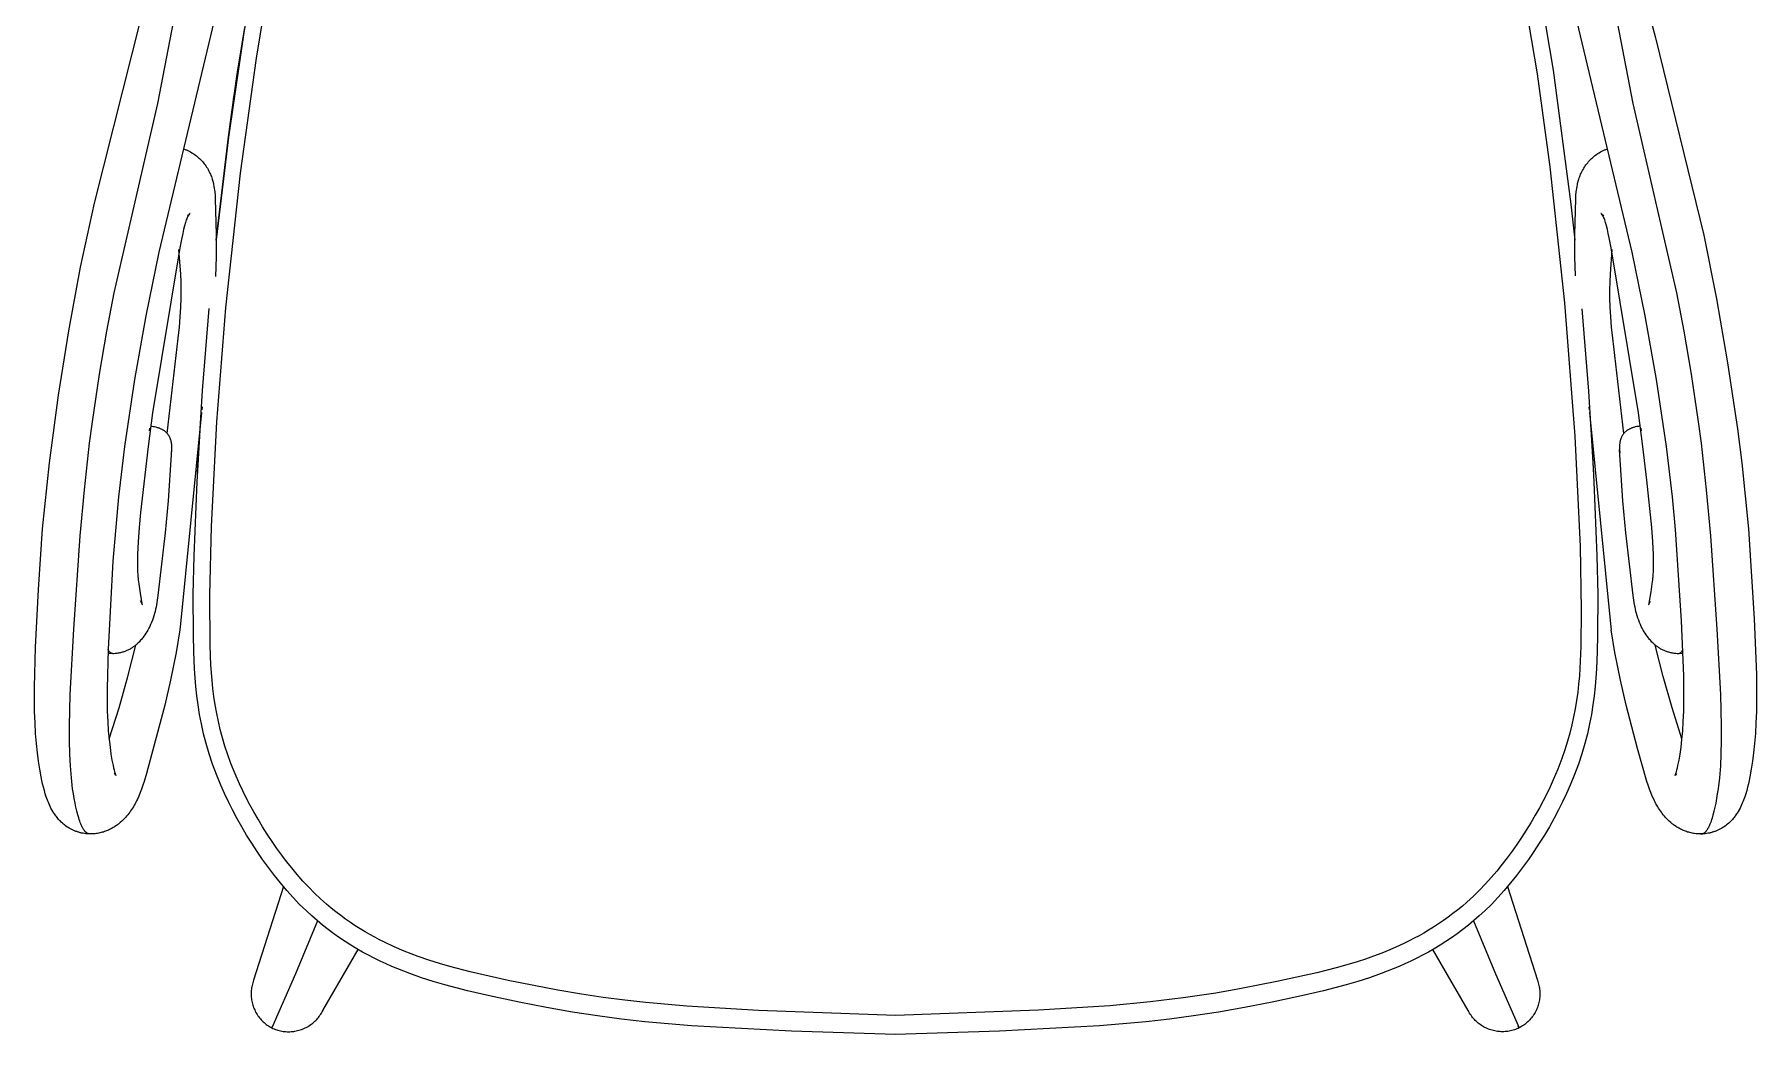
# Model space of a CAD drawing. Header units: millimetres. Extents: x 1933 to 24107, y 1228 to 18074.
# Drawn here: x 20120 to 20641, y 11723 to 12026 of the extents above; entities that cross this region are included whole.
import ezdxf

# ---------------------------------------------------------------- set-up
doc = ezdxf.new("R2010")
doc.units = ezdxf.units.MM
doc.layers.add('1', color=7, linetype='Continuous')

# ---------------------------------------------------------------- blocks, each defined once
blk = doc.blocks.new('Armchair 04_topt_dwgmodels.com')
at = {"color": 0}
for points in [[(-219.91, 315.65), (-238.71, 236.5), (-242.7, 217.21), (-246.11, 197.92), (-249.13, 177.64), (-250.94, 162.36), (-252.63, 142.86), (-254.13, 116.23), (-254.43, 104.34), (-254.42, 100.75), (-254.36, 97.4), (-254.23, 94.3), (-254.04, 91.48), (-253.81, 88.9), (-253.53, 86.55), (-253.24, 84.44), (-252.93, 82.57), (-252.61, 80.96), (-252.45, 80.26), (-252.3, 79.63), (-252.15, 79.08), (-252.01, 78.62), (-251.89, 78.27), (-251.84, 78.14), (-251.8, 78.04), (-251.78, 77.97), (-251.77, 77.95), (-252.22, 78.67)], [(220.67, 78.59), (220.67, 78.58), (220.28, 77.95), (220.29, 77.97), (220.32, 78.04), (220.36, 78.14), (220.4, 78.27), (220.52, 78.62), (220.66, 79.08), (220.81, 79.63), (220.96, 80.26), (221.12, 80.96), (221.44, 82.57), (221.75, 84.44), (222.05, 86.55), (222.32, 88.9), (222.56, 91.48), (222.74, 94.3), (222.87, 97.4), (222.94, 100.75), (222.89, 108.14), (222.24, 124.83), (220.39, 152.44), (219.45, 162.36), (217.65, 177.64), (214.62, 197.92), (211.22, 217.21), (207.22, 236.5), (188.42, 315.65)], [(-259.61, 60.26), (-260.02, 60.27), (-260.43, 60.29), (-260.63, 60.31), (-260.84, 60.33), (-261.27, 60.38), (-261.7, 60.45), (-261.91, 60.49), (-262.12, 60.54), (-262.34, 60.58), (-262.55, 60.63), (-262.98, 60.75), (-263.2, 60.82), (-263.41, 60.88), (-263.62, 60.96), (-263.84, 61.03), (-264.05, 61.11), (-264.25, 61.19), (-264.46, 61.28), (-264.66, 61.37), (-264.87, 61.47), (-265.07, 61.56), (-265.27, 61.66), (-265.47, 61.77), (-265.66, 61.88), (-265.86, 61.99), (-266.24, 62.22), (-266.42, 62.34), (-266.61, 62.46), (-266.97, 62.72), (-267.32, 62.99), (-267.65, 63.26), (-267.96, 63.53), (-268.27, 63.82), (-268.57, 64.11), (-268.84, 64.38), (-269.08, 64.65), (-269.33, 64.94), (-269.57, 65.23), (-269.78, 65.5), (-269.98, 65.76), (-270.18, 66.04), (-270.37, 66.32), (-270.54, 66.57), (-270.69, 66.83), (-270.85, 67.09), (-271.15, 67.6), (-271.41, 68.1), (-271.66, 68.6), (-271.88, 69.08), (-272.09, 69.56), (-272.28, 70.02), (-272.47, 70.52), (-272.82, 71.48), (-273.13, 72.44), (-273.41, 73.42), (-273.68, 74.42), (-273.93, 75.44), (-274.16, 76.49), (-274.39, 77.57), (-274.8, 79.84), (-275.17, 82.26), (-275.5, 84.85), (-275.8, 87.65), (-276.04, 90.68), (-276.23, 93.9), (-276.35, 97.3), (-276.41, 104.67), (-276.11, 116.81), (-275.23, 134.28), (-273.92, 152.66), (-271.9, 172.69), (-269.16, 193.13), (-266.04, 212.66), (-262.47, 231.94), (-258.25, 251.33), (-238.26, 330.67)], [(198.82, 359.86), (214.29, 301.41), (228.96, 241.61), (232.84, 222.3), (236.15, 202.99), (239.11, 182.97), (240.41, 172.69), (242.43, 152.66), (244.24, 125.45), (244.87, 108.59), (244.92, 100.91), (244.86, 97.3), (244.74, 93.9), (244.56, 90.68), (244.31, 87.65), (244.01, 84.85), (243.68, 82.26), (243.31, 79.84), (242.9, 77.57), (242.68, 76.49), (242.44, 75.44), (242.19, 74.42), (241.93, 73.42), (241.64, 72.44), (241.33, 71.48), (240.99, 70.52), (240.79, 70.02), (240.61, 69.56), (240.39, 69.08), (240.17, 68.6), (239.93, 68.1), (239.66, 67.6), (239.37, 67.09), (239.21, 66.83), (239.05, 66.57), (238.88, 66.32), (238.69, 66.04), (238.49, 65.76), (238.3, 65.5), (238.09, 65.23), (237.85, 64.94), (237.6, 64.65), (237.35, 64.38), (237.08, 64.11), (236.79, 63.82), (236.48, 63.53), (236.17, 63.26), (235.83, 62.99), (235.48, 62.72), (235.12, 62.46), (234.94, 62.34), (234.75, 62.22), (234.37, 61.99), (234.18, 61.88), (233.98, 61.77), (233.78, 61.66), (233.58, 61.56), (233.38, 61.47), (233.18, 61.37), (232.97, 61.28), (232.77, 61.19), (232.56, 61.11), (232.35, 61.03), (232.14, 60.96), (231.92, 60.88), (231.71, 60.82), (231.49, 60.75), (231.06, 60.63), (230.85, 60.58), (230.64, 60.54), (230.43, 60.49), (230.21, 60.45), (229.78, 60.38), (229.35, 60.33), (229.14, 60.31), (228.94, 60.29), (228.54, 60.27), (228.12, 60.26)], [(-259.45, 60.26), (-259.5, 60.26), (-259.54, 60.26), (-259.59, 60.26), (-259.63, 60.26), (-259.68, 60.26), (-259.72, 60.26), (-259.76, 60.27), (-259.81, 60.27), (-259.85, 60.28), (-259.9, 60.28), (-259.94, 60.29), (-259.99, 60.3), (-260.03, 60.31), (-260.08, 60.33), (-260.12, 60.34), (-260.17, 60.36), (-260.21, 60.37), (-260.25, 60.39), (-260.29, 60.4), (-260.33, 60.42), (-260.37, 60.44), (-260.41, 60.46), (-260.45, 60.48), (-260.49, 60.51), (-260.53, 60.53), (-260.57, 60.56), (-260.61, 60.59), (-260.65, 60.61), (-260.69, 60.65), (-260.73, 60.68), (-260.77, 60.71), (-260.81, 60.74), (-260.85, 60.78), (-260.89, 60.82), (-260.93, 60.86), (-260.97, 60.9), (-261.01, 60.94), (-261.05, 60.99), (-261.13, 61.08), (-261.21, 61.18), (-261.29, 61.28), (-261.37, 61.39), (-261.45, 61.51), (-261.53, 61.63), (-261.61, 61.76), (-261.69, 61.89), (-261.77, 62.03), (-261.85, 62.18), (-261.93, 62.33), (-262.09, 62.66), (-262.25, 63), (-262.4, 63.37), (-262.56, 63.77), (-262.71, 64.18), (-262.86, 64.62), (-263.01, 65.09), (-263.31, 66.08), (-263.59, 67.17), (-263.87, 68.35), (-264.13, 69.61), (-264.38, 70.97), (-264.62, 72.41), (-264.84, 73.94), (-265.23, 77.27), (-265.54, 80.92), (-265.73, 84.41), (-265.83, 88.61), (-265.82, 93.05), (-265.56, 102.49), (-264.45, 122.26), (-262.52, 150.59), (-261.29, 164.49), (-259.71, 178.66), (-258.87, 185.09), (-256.72, 199.56), (-254.49, 212.58), (-252.28, 224.14), (-239.01, 281.54), (-228.49, 336.62)], [(-15.74, 5.31), (-57.18, 6.75), (-78.88, 8.08), (-91.35, 9.2), (-97.68, 9.91), (-104.26, 10.77), (-110.82, 11.76), (-117.95, 12.96), (-133.05, 15.92), (-144.53, 18.52), (-150.63, 20.11), (-153.8, 21.04), (-157.03, 22.06), (-160.22, 23.16), (-162.37, 23.96), (-164.5, 24.8), (-167.49, 26.08), (-170.45, 27.46), (-171.93, 28.21), (-173.4, 28.98), (-174.86, 29.78), (-176.3, 30.61), (-177.82, 31.52), (-179.31, 32.46), (-180.78, 33.44), (-182.23, 34.45), (-183.7, 35.52), (-185.15, 36.63), (-186.57, 37.77), (-187.97, 38.95), (-189.81, 40.6), (-191.61, 42.31), (-193.39, 44.12), (-195.12, 45.99), (-196.85, 47.95), (-198.52, 49.95), (-200.06, 51.9), (-201.56, 53.87), (-203.03, 55.9), (-204.45, 57.95), (-205.93, 60.18), (-207.35, 62.44), (-208.72, 64.69), (-210.03, 66.98), (-211.19, 69.09), (-212.3, 71.23), (-213.34, 73.31), (-214.33, 75.42), (-215.69, 78.5), (-216.93, 81.63), (-217.88, 84.23), (-218.74, 86.86), (-219.49, 89.37), (-220.16, 91.9), (-220.73, 94.34), (-221.24, 96.79), (-221.69, 99.32), (-222.08, 101.87), (-222.39, 104.34), (-222.65, 106.82), (-222.98, 111.34), (-223.21, 117.29), (-223.31, 132.61), (-222.84, 153.37), (-221.16, 185.13), (-218.45, 219.56), (-214.02, 260.39), (-209.21, 295.28), (-206.92, 308.74)], [(175.09, 310.63), (178.47, 290.46), (182.3, 262.29), (186.82, 221.14), (189.95, 180.72), (191.55, 147.33), (191.84, 128.15), (191.72, 117.04), (191.56, 112.62), (191.27, 108.12), (191.05, 105.66), (190.77, 103.2), (190.42, 100.68), (190.01, 98.16), (189.54, 95.73), (189.01, 93.31), (188.39, 90.81), (187.7, 88.32), (186.89, 85.72), (186.01, 83.14), (185.39, 81.49), (184.75, 79.85), (184.08, 78.22), (183.38, 76.6), (182.42, 74.51), (181.42, 72.43), (180.34, 70.3), (179.22, 68.2), (177.93, 65.91), (176.6, 63.64), (175.21, 61.38), (173.76, 59.14), (172.36, 57.07), (170.92, 55.02), (169.44, 53.02), (167.92, 51.06), (166.26, 49.01), (164.55, 47.02), (162.84, 45.11), (161.07, 43.26), (159.19, 41.41), (157.25, 39.63), (155.87, 38.43), (154.46, 37.26), (153.01, 36.13), (151.55, 35.03), (150.1, 34), (148.64, 33), (147.15, 32.03), (145.64, 31.1), (144.21, 30.25), (142.75, 29.44), (141.29, 28.65), (139.8, 27.88), (138.34, 27.16), (136.86, 26.47), (133.86, 25.16), (131.44, 24.17), (128.98, 23.25), (126.51, 22.38), (124.02, 21.57), (120.84, 20.6), (117.64, 19.7), (111.77, 18.21), (99.72, 15.53), (88.44, 13.32), (81.21, 12.06), (71.34, 10.58), (61.37, 9.36), (49.15, 8.21), (27.58, 6.85), (-15.74, 5.31)], [(227.97, 60.26), (228.01, 60.26), (228.06, 60.26), (228.1, 60.26), (228.14, 60.26), (228.19, 60.26), (228.23, 60.26), (228.28, 60.27), (228.32, 60.27), (228.37, 60.28), (228.41, 60.28), (228.46, 60.29), (228.5, 60.3), (228.55, 60.31), (228.59, 60.33), (228.64, 60.34), (228.68, 60.36), (228.72, 60.37), (228.76, 60.39), (228.8, 60.4), (228.84, 60.42), (228.88, 60.44), (228.92, 60.46), (228.96, 60.48), (229, 60.51), (229.04, 60.53), (229.08, 60.56), (229.12, 60.59), (229.16, 60.61), (229.2, 60.65), (229.24, 60.68), (229.28, 60.71), (229.32, 60.74), (229.36, 60.78), (229.4, 60.82), (229.44, 60.86), (229.48, 60.9), (229.52, 60.94), (229.56, 60.99), (229.64, 61.08), (229.72, 61.18), (229.8, 61.28), (229.88, 61.39), (229.96, 61.51), (230.05, 61.63), (230.13, 61.76), (230.21, 61.89), (230.29, 62.03), (230.37, 62.18), (230.44, 62.33), (230.6, 62.66), (230.76, 63), (230.92, 63.37), (231.07, 63.77), (231.23, 64.18), (231.38, 64.62), (231.53, 65.09), (231.82, 66.08), (232.11, 67.17), (232.38, 68.35), (232.65, 69.61), (232.9, 70.97), (233.13, 72.41), (233.35, 73.94), (233.75, 77.27), (234.06, 80.92), (234.24, 84.41), (234.34, 88.61), (234.34, 93.05), (234.07, 102.49), (232.97, 122.26), (231.03, 150.59), (229.8, 164.49), (228.23, 178.66), (227.39, 185.09), (225.23, 199.56), (223.01, 212.58), (220.79, 224.14), (207.52, 281.54), (197, 336.62)], [(-221.4, 240.14), (-217.64, 271.43), (-214.81, 291.67), (-211.41, 311.84)], [(-221.4, 240.14), (-216.12, 282.7), (-213.05, 302.62)], [(-221.4, 240.12), (-217.14, 275.2), (-215.1, 289.7), (-212.73, 304.47)], [(179.92, 311.86), (183.33, 291.64), (188.69, 251.02), (189.91, 240.14)], [(-221.31, 240.25), (-217.56, 271.35), (-212.98, 302.34)], [(-231.25, 267.75), (-231.04, 267.67), (-230.82, 267.59), (-230.61, 267.51), (-230.39, 267.42), (-230.18, 267.33), (-229.98, 267.24), (-229.77, 267.14), (-229.57, 267.04), (-229.38, 266.94), (-229.18, 266.83), (-228.78, 266.6), (-228.4, 266.37), (-228.04, 266.13), (-227.7, 265.88), (-227.35, 265.62), (-227.02, 265.35), (-226.71, 265.08), (-226.41, 264.8), (-226.12, 264.51), (-225.83, 264.2), (-225.55, 263.89), (-225.27, 263.57), (-225.01, 263.25), (-224.76, 262.92), (-224.52, 262.59), (-224.3, 262.24), (-224.07, 261.89), (-223.86, 261.54), (-223.67, 261.18), (-223.48, 260.81), (-223.3, 260.44), (-223.13, 260.06), (-222.98, 259.7), (-222.85, 259.36), (-222.72, 258.99), (-222.61, 258.63), (-222.5, 258.31), (-222.42, 257.99), (-222.25, 257.31), (-222.18, 257.01), (-222.06, 256.41), (-221.96, 255.82), (-221.89, 255.25), (-221.82, 254.7), (-221.72, 253.63), (-221.66, 252.59), (-221.42, 241.78), (-221.41, 235.06), (-221.59, 229.15)], [(190.09, 229.32), (189.92, 235.06), (189.93, 241.78), (190.18, 252.59), (190.24, 253.63), (190.33, 254.7), (190.4, 255.25), (190.48, 255.82), (190.58, 256.41), (190.69, 257.01), (190.76, 257.31), (190.93, 257.99), (191.02, 258.31), (191.12, 258.63), (191.24, 258.99), (191.37, 259.36), (191.5, 259.7), (191.65, 260.06), (191.81, 260.44), (191.99, 260.81), (192.18, 261.18), (192.38, 261.54), (192.59, 261.89), (192.81, 262.24), (193.04, 262.59), (193.27, 262.92), (193.52, 263.25), (193.79, 263.57), (194.06, 263.89), (194.34, 264.2), (194.63, 264.51), (194.93, 264.8), (195.23, 265.08), (195.54, 265.35), (195.87, 265.62), (196.21, 265.88), (196.55, 266.13), (196.91, 266.37), (197.3, 266.6), (197.69, 266.83), (197.89, 266.94), (198.09, 267.04), (198.29, 267.14), (198.49, 267.24), (198.7, 267.33), (198.91, 267.42), (199.12, 267.51), (199.33, 267.59), (199.55, 267.67), (199.77, 267.75)], [(-230.09, 247.56), (-229.97, 247.64), (-229.83, 247.74), (-229.71, 247.82), (-229.62, 247.9), (-229.45, 248.04), (-229.39, 248.09), (-229.32, 248.16), (-229.29, 248.18), (-229.28, 248.19), (-229.28, 248.2), (-229.28, 248.2), (-229.28, 248.2), (-229.28, 248.2), (-229.28, 248.2), (-229.28, 248.2), (-229.28, 248.2), (-229.28, 248.2), (-229.28, 248.2), (-229.28, 248.2), (-229.28, 248.2), (-229.28, 248.2), (-229.28, 248.2), (-229.28, 248.2), (-229.28, 248.19), (-229.29, 248.18), (-229.34, 248.14), (-229.42, 248.04), (-229.66, 247.74), (-229.91, 247.42), (-229.97, 247.34), (-230, 247.29), (-230.01, 247.27), (-230.02, 247.26), (-230.04, 247.24), (-230.04, 247.23), (-230.05, 247.2), (-230.1, 247.1), (-230.14, 247.03), (-230.22, 246.83), (-230.32, 246.57), (-230.44, 246.25), (-230.56, 245.88), (-230.69, 245.45), (-230.97, 244.49), (-231.25, 243.38), (-231.53, 242.14), (-231.81, 240.79), (-232.37, 237.78), (-240.68, 187.82), (-241.99, 177.57), (-244.3, 157.64), (-244.73, 153.04), (-245.04, 148.75), (-245.21, 144.85), (-245.24, 143.08), (-245.23, 141.42), (-245.18, 139.91), (-245.09, 138.52), (-244.97, 137.23), (-244.82, 136), (-244.28, 132.53), (-243.98, 130.75), (-243.85, 130.13), (-243.77, 129.74), (-243.74, 129.63), (-243.74, 129.63), (-243.74, 129.63), (-243.74, 129.63)], [(212.25, 129.63), (212.25, 129.63), (212.25, 129.63), (212.25, 129.63), (212.25, 129.63), (212.28, 129.74), (212.37, 130.13), (212.49, 130.75), (212.98, 133.64), (213.33, 136), (213.48, 137.23), (213.6, 138.52), (213.69, 139.91), (213.74, 141.42), (213.75, 143.08), (213.73, 144.85), (213.56, 148.75), (213.24, 153.04), (211.72, 167.41), (210.5, 177.57), (209.19, 187.82), (200.89, 237.78), (200.32, 240.79), (200.04, 242.14), (199.76, 243.38), (199.48, 244.49), (199.21, 245.45), (199.08, 245.88), (198.95, 246.25), (198.84, 246.57), (198.73, 246.83), (198.65, 247.03), (198.62, 247.1), (198.57, 247.2), (198.56, 247.23), (198.55, 247.24), (198.54, 247.26), (198.53, 247.27), (198.52, 247.29), (198.48, 247.34), (198.42, 247.42), (198.17, 247.74), (197.93, 248.04), (197.85, 248.14), (197.81, 248.18), (197.8, 248.19), (197.79, 248.2), (197.79, 248.2), (197.79, 248.2), (197.79, 248.2), (197.79, 248.2), (197.79, 248.2), (197.79, 248.2), (197.79, 248.2), (197.79, 248.2), (197.79, 248.2), (197.79, 248.2), (197.79, 248.2), (197.79, 248.2), (197.79, 248.2), (197.8, 248.19), (197.81, 248.18), (197.83, 248.16), (197.91, 248.09), (197.96, 248.04), (198.13, 247.9), (198.23, 247.82), (198.34, 247.74), (198.48, 247.64), (198.6, 247.56), (198.72, 247.48)], [(-236.22, 181.57), (-232.9, 210.42), (-232.52, 213.75), (-232.26, 216.86), (-232.09, 219.78), (-232, 222.51), (-231.99, 225.09), (-232.04, 227.53), (-232.14, 229.83), (-232.66, 237.3)], [(204.73, 181.57), (201.41, 210.42), (201.04, 213.75), (200.77, 216.86), (200.6, 219.78), (200.52, 222.51), (200.51, 225.09), (200.56, 227.53), (200.66, 229.83), (201.18, 237.3)], [(-227.07, 169.77), (-225.51, 194.62), (-223.47, 219.44)], [(192, 219.26), (194.04, 194.36), (195.6, 169.43)], [(-225.83, 187.87), (-232.28, 122.89), (-232.38, 122.16)], [(-225.65, 189.6), (-225.74, 188.75)], [(194.16, 189.6), (194.25, 188.75)], [(194.35, 187.87), (200.79, 122.89), (200.89, 122.16)], [(-241.59, 182.34), (-241.44, 183.19)], [(-241.32, 183.86), (-240.88, 183.79), (-240.45, 183.71), (-240.04, 183.62), (-239.63, 183.52), (-239.44, 183.47), (-239.25, 183.41), (-239.06, 183.35), (-238.88, 183.29), (-238.7, 183.22), (-238.53, 183.16), (-238.36, 183.09), (-238.19, 183.01), (-238.04, 182.94), (-237.88, 182.86), (-237.73, 182.78), (-237.59, 182.7), (-237.45, 182.62), (-237.31, 182.53), (-237.18, 182.44), (-237.05, 182.35), (-236.92, 182.25), (-236.81, 182.15), (-236.69, 182.05), (-236.58, 181.95), (-236.47, 181.85), (-236.37, 181.74), (-236.27, 181.63), (-236.18, 181.52), (-236.09, 181.41), (-236, 181.29), (-235.92, 181.17), (-235.84, 181.05), (-235.76, 180.93), (-235.69, 180.8), (-235.62, 180.67), (-235.55, 180.54), (-235.49, 180.41), (-235.43, 180.28), (-235.38, 180.14), (-235.33, 180.01), (-235.28, 179.87), (-235.23, 179.73), (-235.19, 179.59), (-235.15, 179.44), (-235.12, 179.3), (-235.08, 179.15), (-235.05, 179.01), (-235.03, 178.86), (-235, 178.71), (-234.98, 178.55), (-234.96, 178.4), (-234.95, 178.24), (-234.92, 177.93), (-234.91, 177.61), (-234.9, 177.29), (-234.91, 176.97), (-234.92, 176.66), (-234.95, 176.35), (-234.98, 176.04), (-235.01, 175.73)], [(-241.21, 183.84), (-240.4, 183.7)], [(-226.38, 180.94), (-226.29, 182.5)], [(209.83, 183.86), (209.39, 183.79), (208.96, 183.71), (208.55, 183.62), (208.15, 183.52), (207.95, 183.47), (207.76, 183.41), (207.57, 183.35), (207.39, 183.29), (207.21, 183.22), (207.04, 183.16), (206.87, 183.09), (206.71, 183.01), (206.55, 182.94), (206.39, 182.86), (206.24, 182.78), (206.1, 182.7), (205.96, 182.62), (205.82, 182.53), (205.69, 182.44), (205.56, 182.35), (205.44, 182.25), (205.32, 182.15), (205.2, 182.05), (205.09, 181.95), (204.99, 181.85), (204.88, 181.74), (204.78, 181.63), (204.69, 181.52), (204.6, 181.41), (204.51, 181.29), (204.43, 181.17), (204.35, 181.05), (204.27, 180.93), (204.2, 180.8), (204.13, 180.67), (204.07, 180.54), (204.01, 180.41), (203.95, 180.28), (203.89, 180.14), (203.84, 180.01), (203.79, 179.87), (203.75, 179.73), (203.7, 179.59), (203.67, 179.44), (203.63, 179.3), (203.6, 179.15), (203.57, 179.01), (203.54, 178.86), (203.52, 178.71), (203.49, 178.55), (203.48, 178.4), (203.46, 178.24), (203.43, 177.93), (203.42, 177.61), (203.42, 177.29), (203.42, 176.97), (203.44, 176.66), (203.46, 176.35), (203.49, 176.04), (203.53, 175.73)], [(208.91, 183.7), (209.73, 183.84)], [(210.1, 182.34), (209.96, 183.19)], [(-15.74, -0.51), (-47.23, 0.51), (-77.47, 2.14), (-91.63, 3.39), (-98.73, 4.19), (-105.99, 5.16), (-113.51, 6.32), (-121.39, 7.69), (-129.72, 9.31), (-138.61, 11.21), (-145.27, 12.74), (-148.7, 13.6), (-152.18, 14.54), (-155.69, 15.57), (-159.24, 16.71), (-162.81, 17.97), (-166.39, 19.36), (-168.18, 20.11), (-169.97, 20.9), (-171.75, 21.73), (-173.53, 22.6), (-175.31, 23.52), (-177.08, 24.48), (-178.84, 25.49), (-180.59, 26.54), (-182.33, 27.65), (-184.06, 28.81), (-185.77, 30.02), (-187.47, 31.29), (-189.16, 32.62), (-190.82, 34), (-192.47, 35.45), (-194.1, 36.96), (-196.12, 38.94), (-198.1, 41.02), (-200.04, 43.18), (-201.93, 45.42), (-203.78, 47.72), (-205.58, 50.08), (-207.32, 52.5), (-209, 54.95), (-210.63, 57.43), (-212.19, 59.94), (-213.67, 62.46), (-215.09, 64.99), (-216.43, 67.52), (-217.7, 70.03), (-218.88, 72.53), (-219.97, 74.99), (-221.3, 78.24), (-222.48, 81.43), (-223.51, 84.55), (-224.42, 87.62), (-225.19, 90.62), (-225.86, 93.57), (-226.42, 96.47), (-226.88, 99.32), (-227.26, 102.12), (-227.56, 104.87), (-227.79, 107.58), (-227.97, 110.24), (-228.19, 115.46), (-228.28, 120.54), (-228.31, 132.82), (-228.1, 144.52), (-227.19, 166.9), (-226.39, 180.77)], [(194.92, 180.59), (195.7, 166.9), (196.61, 144.52), (196.82, 132.82), (196.8, 120.54), (196.7, 115.46), (196.48, 110.24), (196.31, 107.58), (196.07, 104.87), (195.77, 102.12), (195.39, 99.32), (194.93, 96.47), (194.37, 93.57), (193.71, 90.62), (192.93, 87.62), (192.03, 84.55), (190.99, 81.43), (189.81, 78.24), (188.49, 74.99), (187.39, 72.53), (186.21, 70.03), (184.95, 67.52), (183.61, 64.99), (182.19, 62.46), (180.7, 59.94), (179.14, 57.43), (177.52, 54.95), (175.83, 52.5), (174.09, 50.08), (172.29, 47.72), (170.45, 45.42), (168.55, 43.18), (166.61, 41.02), (164.63, 38.94), (162.62, 36.96), (160.99, 35.45), (159.34, 34), (157.67, 32.62), (155.99, 31.29), (154.29, 30.02), (152.57, 28.81), (150.84, 27.65), (149.1, 26.54), (147.35, 25.49), (145.59, 24.48), (143.82, 23.52), (142.05, 22.6), (140.27, 21.73), (138.48, 20.9), (136.69, 20.11), (134.9, 19.36), (131.32, 17.97), (127.76, 16.71), (124.21, 15.57), (120.69, 14.54), (117.21, 13.6), (113.79, 12.74), (107.13, 11.21), (98.23, 9.31), (89.9, 7.69), (82.02, 6.32), (74.51, 5.16), (67.25, 4.19), (60.14, 3.39), (45.99, 2.14), (15.74, 0.51), (-15.74, -0.51)], [(194.81, 182.33), (194.9, 180.94)], [(-234.92, 176.71), (-235.96, 161.13), (-236.84, 151.5), (-239.04, 132.51), (-239.25, 131.06), (-239.48, 129.67), (-239.61, 128.99), (-239.75, 128.32), (-239.91, 127.65), (-240.08, 126.99), (-240.27, 126.33), (-240.48, 125.66), (-240.72, 125), (-240.97, 124.35), (-241.23, 123.74), (-241.52, 123.13), (-241.81, 122.55), (-242.09, 122.02), (-242.39, 121.52), (-242.68, 121.04), (-242.98, 120.58), (-243.3, 120.12), (-243.64, 119.65), (-243.82, 119.42), (-244.04, 119.16), (-244.26, 118.91), (-244.49, 118.65), (-244.74, 118.38), (-245.01, 118.11), (-245.3, 117.84), (-245.61, 117.57), (-245.78, 117.43), (-245.94, 117.3), (-246.11, 117.17), (-246.49, 116.89), (-246.68, 116.76), (-246.87, 116.63), (-247.07, 116.51), (-247.26, 116.39), (-247.47, 116.27), (-247.69, 116.15), (-247.92, 116.03), (-248.15, 115.92), (-248.39, 115.81), (-248.62, 115.71), (-248.85, 115.61), (-249.09, 115.52), (-249.34, 115.43), (-249.59, 115.35), (-249.85, 115.27), (-250.11, 115.2), (-250.38, 115.14), (-250.64, 115.08), (-250.91, 115.03), (-251.18, 114.98), (-251.45, 114.94), (-251.72, 114.91), (-252, 114.88), (-252.33, 114.86), (-252.67, 114.85)], [(221.18, 114.85), (220.85, 114.86), (220.52, 114.88), (220.24, 114.91), (219.96, 114.94), (219.69, 114.98), (219.42, 115.03), (219.16, 115.08), (218.89, 115.14), (218.63, 115.2), (218.37, 115.27), (218.11, 115.35), (217.85, 115.43), (217.61, 115.52), (217.37, 115.61), (217.13, 115.71), (216.9, 115.81), (216.67, 115.92), (216.43, 116.03), (216.2, 116.15), (215.98, 116.27), (215.78, 116.39), (215.58, 116.51), (215.39, 116.63), (215.2, 116.76), (215, 116.89), (214.63, 117.17), (214.46, 117.3), (214.29, 117.43), (214.13, 117.57), (213.82, 117.84), (213.53, 118.11), (213.26, 118.38), (213.01, 118.65), (212.77, 118.91), (212.55, 119.16), (212.34, 119.42), (212.16, 119.65), (211.81, 120.12), (211.49, 120.58), (211.19, 121.04), (210.9, 121.52), (210.61, 122.02), (210.32, 122.55), (210.03, 123.13), (209.75, 123.74), (209.49, 124.35), (209.23, 125), (209, 125.66), (208.79, 126.33), (208.6, 126.99), (208.42, 127.65), (208.27, 128.32), (208.12, 128.99), (207.99, 129.67), (207.76, 131.06), (207.55, 132.51), (205.35, 151.5), (204.47, 161.13), (203.43, 176.71)], [(-243.74, 129.63), (-244.28, 130.83)], [(212.68, 130.63), (212.25, 129.63)], [(-232.38, 122.13), (-233.54, 115.25), (-235.21, 106.86), (-236.96, 99.22), (-242.51, 78.53), (-243.18, 76.19), (-243.55, 75.02), (-243.96, 73.86), (-244.38, 72.77), (-244.81, 71.75), (-245.25, 70.77), (-245.49, 70.29), (-245.72, 69.85), (-245.96, 69.41), (-246.21, 68.95), (-246.47, 68.51), (-246.73, 68.09), (-246.99, 67.68), (-247.28, 67.26), (-247.58, 66.83), (-247.87, 66.44), (-248.18, 66.05), (-248.52, 65.64), (-248.87, 65.24), (-249.22, 64.86), (-249.58, 64.5), (-249.99, 64.11), (-250.42, 63.72), (-250.63, 63.54), (-250.84, 63.37), (-251.06, 63.2), (-251.29, 63.03), (-251.53, 62.85), (-252.06, 62.49), (-252.31, 62.33), (-252.57, 62.17), (-252.83, 62.02), (-253.1, 61.87), (-253.38, 61.73), (-253.67, 61.58), (-253.98, 61.44), (-254.3, 61.3), (-254.61, 61.17), (-254.92, 61.06), (-255.23, 60.95), (-255.55, 60.84), (-255.88, 60.75), (-256.22, 60.66), (-256.58, 60.57), (-256.93, 60.5), (-257.28, 60.44), (-257.63, 60.38), (-258, 60.34), (-258.36, 60.3), (-258.73, 60.28), (-259.11, 60.26), (-259.51, 60.26), (-259.61, 60.26)], [(228.12, 60.26), (228.02, 60.26), (227.62, 60.26), (227.24, 60.28), (226.88, 60.3), (226.51, 60.34), (226.15, 60.38), (225.79, 60.44), (225.44, 60.5), (225.09, 60.57), (224.73, 60.66), (224.39, 60.75), (224.06, 60.84), (223.75, 60.95), (223.43, 61.06), (223.12, 61.17), (222.81, 61.3), (222.5, 61.44), (222.18, 61.58), (221.89, 61.73), (221.61, 61.87), (221.35, 62.02), (221.09, 62.17), (220.83, 62.33), (220.57, 62.49), (220.04, 62.85), (219.8, 63.03), (219.57, 63.2), (219.36, 63.37), (219.15, 63.54), (218.94, 63.72), (218.51, 64.11), (218.1, 64.5), (217.73, 64.86), (217.39, 65.24), (217.03, 65.64), (216.69, 66.05), (216.39, 66.44), (216.1, 66.83), (215.8, 67.26), (215.51, 67.68), (215.24, 68.09), (214.99, 68.51), (214.73, 68.95), (214.47, 69.41), (214.23, 69.85), (214, 70.29), (213.77, 70.77), (213.32, 71.75), (212.89, 72.77), (212.47, 73.86), (212.07, 75.02), (211.7, 76.19), (208.89, 86.17), (205.47, 99.22), (203.72, 106.86), (202.05, 115.25), (200.89, 122.13)], [(-252.67, 114.85), (-254.18, 114.92)], [(-252.74, 114.85), (-252.8, 114.87), (-252.87, 114.89), (-252.93, 114.91), (-253, 114.94), (-253.06, 114.97), (-253.12, 114.99), (-253.18, 115.03), (-253.25, 115.06), (-253.3, 115.1), (-253.36, 115.14), (-253.42, 115.18), (-253.47, 115.22), (-253.53, 115.26), (-253.58, 115.31), (-253.63, 115.36), (-253.68, 115.4), (-253.72, 115.46), (-253.77, 115.51), (-253.81, 115.56), (-253.85, 115.62), (-253.89, 115.67), (-253.93, 115.73), (-253.96, 115.79), (-254, 115.85), (-254.03, 115.91), (-254.06, 115.98), (-254.08, 116.04), (-254.11, 116.11), (-254.13, 116.17)], [(-253.83, 89.1), (-250.81, 98.45), (-248.12, 107.91), (-245.75, 117.45)], [(222.34, 89.1), (219.32, 98.45), (216.63, 107.91), (214.27, 117.45)], [(222.69, 114.92), (221.18, 114.85)], [(221.25, 114.85), (221.32, 114.87), (221.38, 114.89), (221.45, 114.91), (221.51, 114.94), (221.57, 114.97), (221.64, 114.99), (221.7, 115.03), (221.76, 115.06), (221.82, 115.1), (221.87, 115.14), (221.93, 115.18), (221.99, 115.22), (222.04, 115.26), (222.09, 115.31), (222.14, 115.36), (222.19, 115.4), (222.24, 115.46), (222.28, 115.51), (222.32, 115.56), (222.37, 115.62), (222.41, 115.67), (222.44, 115.73), (222.48, 115.79), (222.51, 115.85), (222.54, 115.91), (222.57, 115.98), (222.6, 116.04), (222.62, 116.11), (222.64, 116.17)], [(-201.04, 44.37), (-210.05, 15.98)], [(169.55, 44.37), (178.56, 15.98)], [(-190.72, 33.92), (-197.33, 17.89), (-204.56, 1.52)], [(159.23, 33.92), (165.84, 17.89), (173.07, 1.52)], [(-189.12, 6.77), (-178.42, 25.25)], [(157.64, 6.77), (146.93, 25.25)], [(-210.05, 15.98), (-210.07, 15.93), (-210.2, 15.55), (-210.33, 15.17), (-210.43, 14.78), (-210.53, 14.39), (-210.61, 14), (-210.68, 13.6), (-210.74, 13.2), (-210.78, 12.8), (-210.8, 12.4), (-210.82, 12), (-210.82, 11.6), (-210.8, 11.2), (-210.77, 10.8), (-210.73, 10.4), (-210.67, 10), (-210.6, 9.6), (-210.52, 9.21), (-210.42, 8.82), (-210.31, 8.44), (-210.19, 8.05), (-210.05, 7.68), (-209.9, 7.3), (-209.74, 6.94), (-209.56, 6.57), (-209.38, 6.22), (-209.18, 5.87), (-208.96, 5.53), (-208.74, 5.19), (-208.51, 4.87), (-208.26, 4.55), (-208, 4.24), (-207.74, 3.94), (-207.46, 3.65), (-207.17, 3.37), (-206.87, 3.1), (-206.57, 2.84), (-206.25, 2.59), (-205.93, 2.35), (-205.6, 2.13), (-205.26, 1.91), (-204.91, 1.71), (-204.56, 1.52)], [(178.56, 15.98), (178.58, 15.93), (178.72, 15.55), (178.84, 15.17), (178.95, 14.78), (179.04, 14.39), (179.13, 14), (179.19, 13.6), (179.25, 13.2), (179.29, 12.8), (179.32, 12.4), (179.33, 12), (179.33, 11.6), (179.31, 11.2), (179.29, 10.8), (179.24, 10.4), (179.19, 10), (179.12, 9.6), (179.03, 9.21), (178.94, 8.82), (178.83, 8.44), (178.7, 8.05), (178.57, 7.68), (178.42, 7.3), (178.25, 6.94), (178.08, 6.57), (177.89, 6.22), (177.69, 5.87), (177.48, 5.53), (177.25, 5.19), (177.02, 4.87), (176.77, 4.55), (176.52, 4.24), (176.25, 3.94), (175.97, 3.65), (175.68, 3.37), (175.39, 3.1), (175.08, 2.84), (174.77, 2.59), (174.44, 2.35), (174.11, 2.13), (173.77, 1.91), (173.43, 1.71), (173.07, 1.52)], [(-204.56, 1.52), (-204.2, 1.35), (-203.83, 1.19), (-203.45, 1.05), (-203.07, 0.92), (-202.69, 0.8), (-202.3, 0.7), (-201.91, 0.61), (-201.52, 0.53), (-201.13, 0.47), (-200.73, 0.42), (-200.33, 0.38), (-199.93, 0.36), (-199.53, 0.35), (-199.13, 0.36), (-198.73, 0.38), (-198.33, 0.41), (-197.93, 0.46), (-197.54, 0.52), (-197.14, 0.59), (-196.75, 0.68), (-196.37, 0.78), (-195.98, 0.9), (-195.6, 1.02), (-195.23, 1.17), (-194.86, 1.32), (-194.49, 1.49), (-194.14, 1.66), (-193.78, 1.86), (-193.44, 2.06), (-193.1, 2.27), (-192.77, 2.5), (-192.45, 2.74), (-192.14, 2.99), (-191.83, 3.25), (-191.54, 3.52), (-191.25, 3.8), (-190.97, 4.09), (-190.71, 4.39), (-190.45, 4.7), (-190.21, 5.01), (-189.97, 5.34), (-189.75, 5.67), (-189.54, 6.01), (-189.34, 6.36), (-189.15, 6.71), (-189.12, 6.77)], [(173.07, 1.52), (172.71, 1.35), (172.34, 1.19), (171.97, 1.05), (171.59, 0.92), (171.2, 0.8), (170.82, 0.7), (170.43, 0.61), (170.04, 0.53), (169.64, 0.47), (169.24, 0.42), (168.84, 0.38), (168.44, 0.36), (168.04, 0.35), (167.64, 0.36), (167.24, 0.38), (166.84, 0.41), (166.45, 0.46), (166.05, 0.52), (165.66, 0.59), (165.27, 0.68), (164.88, 0.78), (164.5, 0.9), (164.12, 1.02), (163.74, 1.17), (163.37, 1.32), (163.01, 1.49), (162.65, 1.66), (162.3, 1.86), (161.95, 2.06), (161.62, 2.27), (161.28, 2.5), (160.96, 2.74), (160.65, 2.99), (160.34, 3.25), (160.05, 3.52), (159.76, 3.8), (159.49, 4.09), (159.22, 4.39), (158.96, 4.7), (158.72, 5.01), (158.49, 5.34), (158.26, 5.67), (158.05, 6.01), (157.85, 6.36), (157.67, 6.71), (157.64, 6.77)], [(-204.56, 1.52), (-204.28, 2.07)], [(173.07, 1.52), (172.79, 2.07)]]:
    blk.add_lwpolyline(points, dxfattribs=at)

msp = doc.modelspace()

# ---------------------------------------------------------------- block references
at = {"layer": '1', "color": 36}
msp.add_blockref('Armchair 04_topt_dwgmodels.com', (20396.26, 11723.15), dxfattribs=at)

doc.saveas('drawing.dxf')
